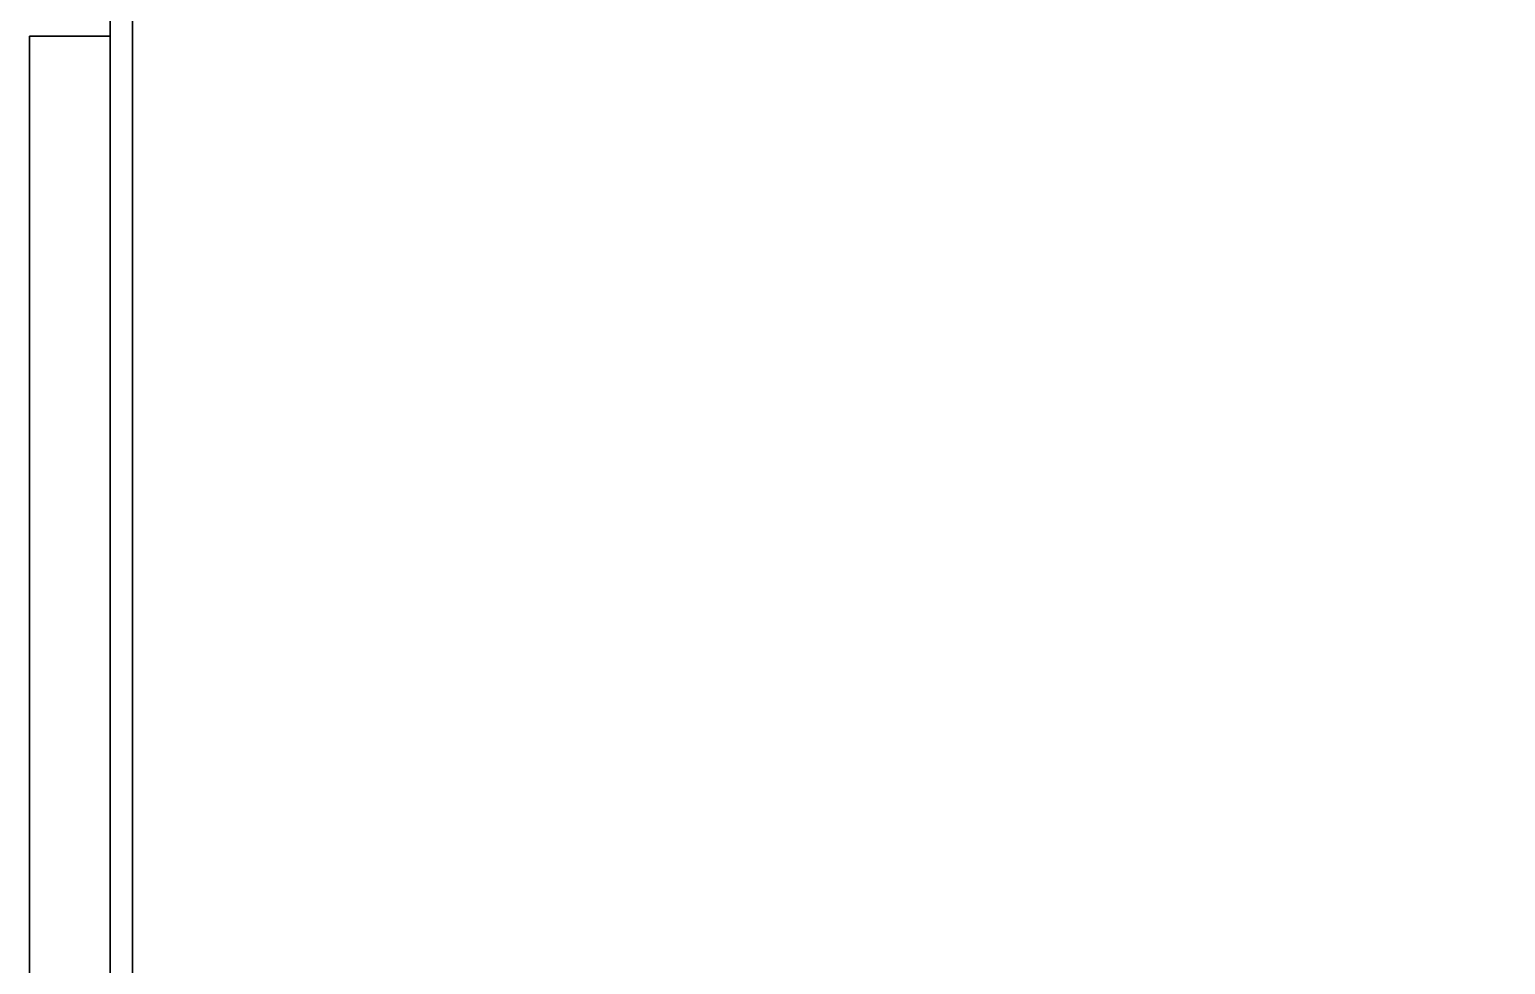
# Model space of a CAD drawing. Extents: x -80 to 2901, y -3352 to 80.
# Drawn here: x 2241 to 2571, y -1943 to -1734 of the extents above; entities that cross this region are included whole.
import ezdxf

# ---------------------------------------------------------------- set-up
doc = ezdxf.new("R2010")
doc.units = 0

# ---------------------------------------------------------------- blocks, each defined once
blk = doc.blocks.new('cocina Juan v2.alacena 2p.Suelo1', base_point=(18, 18, 20))
at = {"layer": 'Blanco', "color": 0}
for points in [[(18, 18, 20), (18, 577, 20), (782, 577, 20), (782, 18, 20)], [(18, 18, 38), (18, 577, 38), (782, 577, 38), (782, 18, 38)]]:
    blk.add_3dface(points, dxfattribs=at)
at = {"layer": 'e-Roble nebraska gris', "color": 0}
blk.add_3dface([(782, 18, 38), (18, 18, 38), (18, 18, 20), (782, 18, 20)], dxfattribs=at)
blk = doc.blocks.new('cocina Juan v2.alacena 2p.Suelo')
at = {"layer": 'Blanco'}
blk.add_blockref('cocina Juan v2.alacena 2p.Suelo1', (18, 18, 20), dxfattribs=at)
blk = doc.blocks.new('cocina Juan v2.alacena 2p.Techo1', base_point=(782, 18, 686))
at = {"layer": 'Blanco', "color": 0}
for points in [[(782, 18, 686), (782, 577, 686), (18, 577, 686), (18, 18, 686)], [(782, 18, 668), (782, 577, 668), (18, 577, 668), (18, 18, 668)]]:
    blk.add_3dface(points, dxfattribs=at)
at = {"layer": 'e-Roble nebraska gris', "color": 0}
blk.add_3dface([(18, 18, 668), (782, 18, 668), (782, 18, 686), (18, 18, 686)], dxfattribs=at)
blk = doc.blocks.new('cocina Juan v2.alacena 2p.Techo')
at = {"layer": 'Blanco'}
blk.add_blockref('cocina Juan v2.alacena 2p.Techo1', (782, 18, 686), dxfattribs=at)
blk = doc.blocks.new('cocina Juan v2.alacena 2p.Mobile Shelf [1]1', base_point=(18.5, 577, 236))
at = {"layer": 'Blanco', "color": 0}
for points in [[(18.5, 577, 236), (18.5, 23, 236), (781.5, 23, 236), (781.5, 577, 236)], [(18.5, 577, 254), (18.5, 23, 254), (781.5, 23, 254), (781.5, 577, 254)]]:
    blk.add_3dface(points, dxfattribs=at)
at = {"layer": 'e-Roble nebraska gris', "color": 0}
blk.add_3dface([(18.5, 23, 236), (18.5, 23, 254), (781.5, 23, 254), (781.5, 23, 236)], dxfattribs=at)
blk = doc.blocks.new('cocina Juan v2.alacena 2p.Mobile Shelf [1]')
at = {"layer": 'Blanco'}
blk.add_blockref('cocina Juan v2.alacena 2p.Mobile Shelf [1]1', (18.5, 577, 236), dxfattribs=at)
blk = doc.blocks.new('cocina Juan v2.alacena 2p.Mobile Shelf [2]1', base_point=(18.5, 577, 452))
at = {"layer": 'Blanco', "color": 0}
for points in [[(18.5, 577, 452), (18.5, 23, 452), (781.5, 23, 452), (781.5, 577, 452)], [(18.5, 577, 470), (18.5, 23, 470), (781.5, 23, 470), (781.5, 577, 470)]]:
    blk.add_3dface(points, dxfattribs=at)
at = {"layer": 'e-Roble nebraska gris', "color": 0}
blk.add_3dface([(18.5, 23, 452), (18.5, 23, 470), (781.5, 23, 470), (781.5, 23, 452)], dxfattribs=at)
blk = doc.blocks.new('cocina Juan v2.alacena 2p.Mobile Shelf [2]')
at = {"layer": 'Blanco'}
blk.add_blockref('cocina Juan v2.alacena 2p.Mobile Shelf [2]1', (18.5, 577, 452), dxfattribs=at)
blk = doc.blocks.new('cocina Juan v2.alacena 2p.Door Std (doble) [1] (2)', base_point=(401.5, 0, 686))
at = {"layer": 'e-Roble Nebraska gris', "color": 0}
for points in [[(401.5, 18), (798.5, 18), (798.5, 18, 686), (401.5, 18, 686)], [(401.5, 0, 686), (798.5, 0, 686), (798.5, 0), (401.5, 0)]]:
    blk.add_3dface(points, dxfattribs=at)
at = {"layer": 'e-roble nebraska gris', "color": 0}
for points in [[(798.5, 18, 686), (798.5, 0, 686), (401.5, 0, 686), (401.5, 18, 686)], [(401.5, 0), (798.5, 0), (798.5, 18), (401.5, 18)], [(401.5, 0, 686), (401.5, 18, 686), (401.5, 18), (401.5, 0)], [(798.5, 18), (798.5, 0), (798.5, 0, 686), (798.5, 18, 686)]]:
    blk.add_3dface(points, dxfattribs=at)
blk = doc.blocks.new('cocina Juan v2.alacena 2p.Door Std (doble) [1]')
at = {"layer": 'e-Roble Nebraska gris'}
blk.add_blockref('cocina Juan v2.alacena 2p.Door Std (doble) [1] (2)', (401.5, 0, 686), dxfattribs=at)
blk = doc.blocks.new('cocina Juan v2.alacena 2p')
at = {"layer": 'cocina Juan v2.alacena 2p.Door Std (doble) [1]'}
blk.add_blockref('cocina Juan v2.alacena 2p.Door Std (doble) [1]', (0, 0), dxfattribs=at)
at = {"layer": 'cocina Juan v2.alacena 2p.Mobile Shelf [1]'}
blk.add_blockref('cocina Juan v2.alacena 2p.Mobile Shelf [1]', (0, 0), dxfattribs=at)
at = {"layer": 'cocina Juan v2.alacena 2p.Mobile Shelf [2]'}
blk.add_blockref('cocina Juan v2.alacena 2p.Mobile Shelf [2]', (0, 0), dxfattribs=at)
at = {"layer": 'cocina Juan v2.alacena 2p.Suelo'}
blk.add_blockref('cocina Juan v2.alacena 2p.Suelo', (0, 0), dxfattribs=at)
at = {"layer": 'cocina Juan v2.alacena 2p.Techo'}
blk.add_blockref('cocina Juan v2.alacena 2p.Techo', (0, 0), dxfattribs=at)

msp = doc.modelspace()

# ---------------------------------------------------------------- block references
at = {"rotation": -90}
msp.add_blockref('cocina Juan v2.alacena 2p', (2241, -1334, 1900), dxfattribs=at)

doc.saveas('drawing.dxf')
